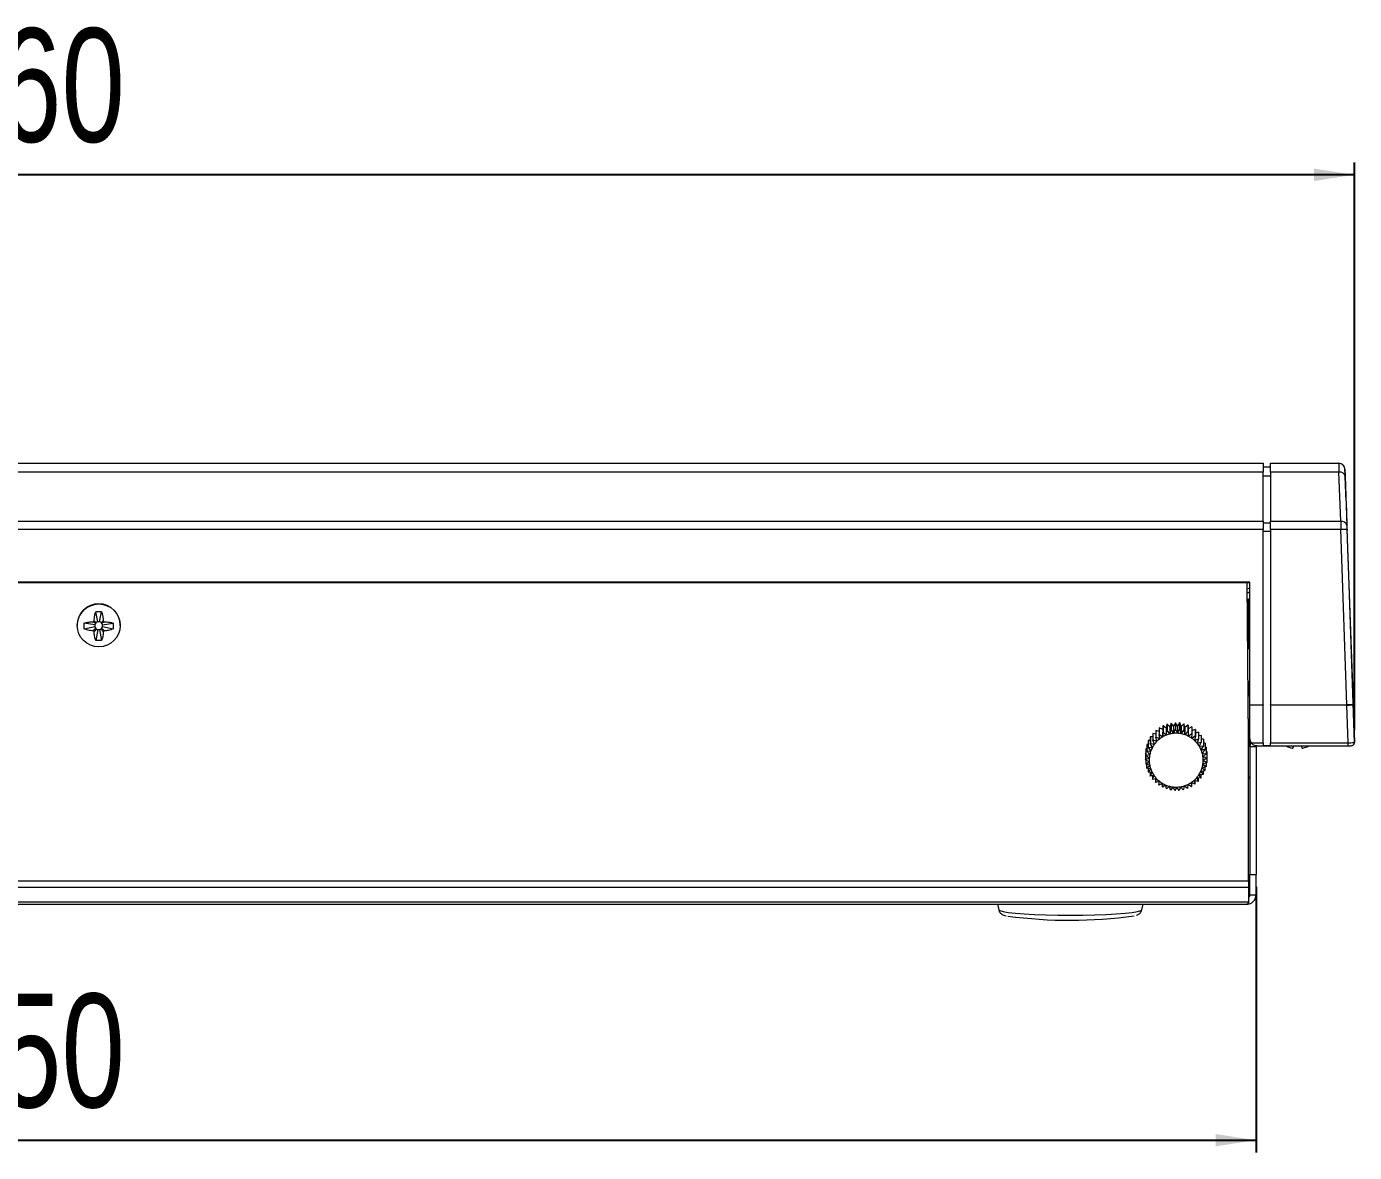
# Model space of a CAD drawing. Header units: millimetres. Extents: x 69 to 580, y 43 to 425.
# Drawn here: x 177.2 to 285.3, y 283 to 374.7 of the extents above; entities that cross this region are included whole.
import ezdxf

# ---------------------------------------------------------------- set-up
doc = ezdxf.new("R2010")
doc.units = ezdxf.units.MM
doc.layers.add('圖層0', color=5, linetype='Continuous')
doc.styles.add('SLDTEXTSTYLE0', font='TXT', dxfattribs={"width": 0.75})
doc.dimstyles.new('SLDDIMSTYLE0', dxfattribs={"dimtxt": 9.260417, "dimasz": 3.302, "dimexe": 0, "dimexo": 0.0625, "dimgap": 2.315104, "dimtad": 2, "dimlfac": 2, "dimrnd": 1e-09, "dimzin": 12, "dimdsep": 46, "dimtxsty": 'SLDTEXTSTYLE0', "dimsah": 1, "dimcen": 0.09, "dimadec": 0, "dimazin": 0, "dimtfac": 1, "dimtofl": 0, "dimtmove": 0, "dimatfit": 3, "dimfxl": 1, "dimtolj": 1, "dimtzin": 12, "dimarcsym": 0})
doc.dimstyles.new('SLDDIMSTYLE2', dxfattribs={"dimtxt": 9.260417, "dimasz": 3.302, "dimexe": 0, "dimexo": 0.0625, "dimgap": 2.315104, "dimtad": 2, "dimlfac": 2, "dimrnd": 1e-09, "dimzin": 4, "dimdsep": 46, "dimtxsty": 'SLDTEXTSTYLE0', "dimsah": 1, "dimcen": 0.09, "dimadec": 0, "dimazin": 0, "dimtfac": 1, "dimtofl": 0, "dimtmove": 0, "dimatfit": 3, "dimfxl": 1, "dimtolj": 1, "dimtzin": 12, "dimarcsym": 0})

# ---------------------------------------------------------------- blocks, each defined once
blk = doc.blocks.new('*D4')
at = {"layer": '圖層0'}
for p, q in [((77.08, 304.65), (77.08, 283.01)), ((277.33, 304.65), (277.33, 283.01)), ((77.08, 284.01), (277.33, 284.01))]:
    blk.add_line(p, q, dxfattribs=at)
for points in [[(77.08, 284.01), (80.38, 283.51), (80.38, 284.52)], [(277.33, 284.01), (274.03, 284.52), (274.03, 283.51)]]:
    blk.add_solid(points, dxfattribs=at)
at = {"layer": '圖層0', "insert": (156.81, 295.95), "char_height": 9.26, "attachment_point": 1, "style": 'SLDTEXTSTYLE0'}
blk.add_mtext('400.50', dxfattribs=at)
blk = doc.blocks.new('*D5')
at = {"layer": '圖層0'}
for p, q in [((69.06, 317.42), (69.06, 363.66)), ((285.34, 317.42), (285.34, 363.66)), ((285.34, 362.66), (69.06, 362.66))]:
    blk.add_line(p, q, dxfattribs=at)
for points in [[(69.06, 362.66), (72.37, 362.15), (72.37, 363.17)], [(285.34, 362.66), (282.04, 363.17), (282.04, 362.15)]]:
    blk.add_solid(points, dxfattribs=at)
at = {"layer": '圖層0', "insert": (156.81, 374.6), "char_height": 9.26, "attachment_point": 1, "style": 'SLDTEXTSTYLE0'}
blk.add_mtext('432.60', dxfattribs=at)

msp = doc.modelspace()

# ---------------------------------------------------------------- linework, layer by layer
at = {"color": 7, "linetype": 'Continuous', "lineweight": 15}
for p, q in [((76.5026, 339.1575), (277.9026, 339.1575)), ((277.9026, 339.1575), (277.9026, 338.4476)), ((277.9026, 338.8575), (278.5026, 338.8575)), ((278.5026, 339.1575), (284.0634, 339.1575)), ((278.5026, 338.4476), (278.5026, 339.1575)), ((284.0634, 339.1575), (284.0651, 339.1575)), ((284.5648, 338.675), (284.5631, 338.675)), ((277.9026, 338.4476), (76.5026, 338.4476)), ((277.9026, 334.4336), (277.9026, 338.4476)), ((277.9026, 338.1476), (278.5026, 338.1476)), ((284.0832, 338.4476), (278.5026, 338.4476)), ((278.5026, 338.4476), (278.5026, 334.4336)), ((284.2233, 334.4336), (284.0832, 338.4476)), ((284.5828, 338.107), (284.723, 334.093)), ((284.646, 336.3614), (284.6277, 336.884)), ((76.5026, 334.4336), (277.9026, 334.4336)), ((277.9026, 334.4336), (277.9026, 333.7624)), ((277.9026, 334.3016), (278.5026, 334.3016)), ((278.5026, 334.4336), (284.2233, 334.4336)), ((278.5026, 333.7624), (278.5026, 334.4336)), ((277.9026, 333.7624), (76.5026, 333.7624)), ((277.9026, 319.4799), (277.9026, 333.7624)), ((277.9026, 333.6304), (278.5026, 333.6304)), ((284.235, 333.7624), (278.5026, 333.7624)), ((278.5026, 333.7624), (278.5026, 319.4799)), ((284.7351, 319.4799), (284.235, 333.7624)), ((284.7347, 333.7575), (285.2348, 319.475)), ((284.7536, 333.675), (284.7404, 333.675)), ((284.9375, 328.4336), (284.8271, 331.5845)), ((276.8276, 329.4633), (77.5776, 329.4633)), ((276.8276, 329.4275), (77.5776, 329.4275)), ((276.7273, 316.7458), (276.6163, 329.4275)), ((276.7273, 316.7844), (276.6167, 329.4275)), ((276.6211, 328.9214), (276.7645, 328.9821)), ((276.8276, 329.0084), (276.7645, 328.9821)), ((276.8276, 319.4799), (276.8276, 329.4633)), ((276.7645, 328.6539), (276.624, 328.5945)), ((276.6284, 328.0899), (276.7273, 328.0899)), ((276.8276, 328.1391), (276.7114, 328.0899)), ((276.7273, 328.0899), (276.7273, 328.0967)), ((276.7273, 328.0899), (276.7273, 328.0243)), ((276.7273, 327.658), (276.7273, 328.0243)), ((276.7645, 328.6539), (276.8276, 328.681)), ((276.7773, 328.1178), (276.7773, 328.0248)), ((276.7773, 328.0248), (276.8276, 328.0248)), ((276.7773, 327.5263), (276.7773, 328.0248)), ((285.3418, 316.4186), (284.9375, 328.4336)), ((183.0136, 326.2489), (182.843, 327.0675)), ((183.1411, 326.2489), (183.3117, 327.0675)), ((276.7273, 324.0639), (276.7273, 327.658)), ((276.7773, 327.5263), (276.8276, 327.5263)), ((276.8273, 327.2348), (276.8276, 327.2536)), ((276.8273, 316.0476), (276.8273, 327.2348)), ((181.3273, 325.9582), (181.3273, 325.9505)), ((182.7587, 325.9947), (181.9058, 326.1331)), ((181.9058, 325.6659), (182.7587, 325.8677)), ((182.7587, 325.9947), (182.7587, 325.8677)), ((183.0136, 325.6135), (182.843, 324.7314)), ((183.1411, 326.2489), (183.0136, 326.2489)), ((183.0136, 325.6135), (183.1411, 325.6135)), ((183.1411, 325.6135), (183.3117, 324.7314)), ((183.396, 325.9947), (184.2489, 326.1331)), ((183.396, 325.8677), (183.396, 325.9947)), ((183.396, 325.8677), (184.2489, 325.6659)), ((184.8273, 325.9505), (184.8273, 325.9582)), ((276.7273, 320.2032), (276.7273, 321.3639)), ((276.8276, 319.4799), (277.9026, 319.4799)), ((276.8276, 319.4575), (276.8276, 319.4799)), ((277.9026, 319.4575), (276.8276, 319.4575)), ((276.8276, 316.7222), (276.8276, 319.4575)), ((277.9026, 319.4799), (277.9026, 319.4575)), ((277.9026, 316.3905), (277.9026, 319.4575)), ((278.5026, 319.4799), (284.7351, 319.4799)), ((278.5026, 319.4575), (278.5026, 319.4799)), ((284.7351, 319.4575), (278.5026, 319.4575)), ((278.5026, 319.4575), (278.5026, 316.3905)), ((284.7351, 319.4799), (284.7351, 319.4575)), ((284.8425, 316.3905), (284.7351, 319.4575)), ((285.2348, 319.475), (285.3418, 316.4186)), ((270.4112, 317.984), (270.3146, 317.6824)), ((270.4112, 317.984), (270.4112, 317.4512)), ((270.4202, 317.9855), (270.4202, 317.4527)), ((270.6173, 317.7328), (270.4202, 317.9855)), ((270.7584, 318.0178), (270.6173, 317.7328)), ((270.7584, 318.0178), (270.7584, 317.485)), ((270.7674, 318.0181), (270.7674, 317.4853)), ((270.9242, 317.7407), (270.7674, 318.0181)), ((271.1068, 318.0031), (270.9242, 317.7407)), ((271.1068, 318.0031), (271.1068, 317.4704)), ((271.1158, 318.0021), (271.1158, 317.4693)), ((271.2291, 317.7059), (271.1158, 318.0021)), ((271.4499, 317.9403), (271.2291, 317.7059)), ((271.4499, 317.9403), (271.4499, 317.4075)), ((271.4586, 317.938), (271.4586, 317.4052)), ((271.5262, 317.6292), (271.4586, 317.938)), ((268.717, 316.8625), (268.717, 316.3297)), ((268.7218, 316.8701), (268.7218, 316.3373)), ((268.924, 316.8609), (268.7218, 316.8701)), ((268.924, 317.1423), (268.924, 316.6095)), ((268.9299, 317.1492), (268.9299, 316.6164)), ((269.1681, 317.1044), (268.9299, 317.1492)), ((269.1681, 317.3907), (269.1681, 316.8579)), ((269.2588, 316.5083), (269.1681, 316.8579)), ((269.1749, 317.3967), (269.1749, 316.8639)), ((269.4445, 317.3052), (269.1749, 317.3967)), ((269.4445, 317.6028), (269.4445, 317.07)), ((269.4888, 316.711), (269.4445, 317.07)), ((269.4521, 317.6078), (269.4521, 317.075)), ((269.7448, 317.4589), (269.4521, 317.6078)), ((269.4521, 317.075), (269.7448, 316.8798)), ((269.7479, 317.7744), (269.7448, 317.4589)), ((269.7448, 317.4589), (269.7448, 316.8798)), ((269.7448, 316.8798), (269.7479, 317.2417)), ((269.7479, 317.7744), (269.7479, 317.2417)), ((269.7561, 317.7783), (269.7561, 317.2455)), ((270.0218, 317.5905), (269.7561, 317.7783)), ((269.7561, 317.2455), (270.0218, 317.0114)), ((270.0722, 317.9023), (270.0218, 317.5905)), ((270.0218, 317.5905), (270.0218, 317.0114)), ((270.0218, 317.0114), (270.0722, 317.3696)), ((270.0722, 317.9023), (270.0722, 317.3696)), ((270.0808, 317.9051), (270.0808, 317.3723)), ((270.3146, 317.6824), (270.0808, 317.9051)), ((270.0808, 317.3723), (270.3146, 317.1033)), ((270.3146, 317.6824), (270.3146, 317.1033)), ((270.3146, 317.1033), (270.4112, 317.4512)), ((270.4202, 317.4527), (270.6173, 317.1537)), ((270.6173, 317.7328), (270.6173, 317.1537)), ((270.6173, 317.1537), (270.7584, 317.485)), ((270.7674, 317.4853), (270.9242, 317.1616)), ((270.9242, 317.7407), (270.9242, 317.1616)), ((270.9242, 317.1616), (271.1068, 317.4704)), ((271.1158, 317.4693), (271.2291, 317.1268)), ((271.2291, 317.7059), (271.2291, 317.1268)), ((271.2291, 317.1268), (271.4499, 317.4075)), ((271.4586, 317.4052), (271.5262, 317.0501)), ((271.7808, 317.8304), (271.5262, 317.6292)), ((271.5262, 317.6292), (271.5262, 317.0501)), ((271.5262, 317.0501), (271.7808, 317.2976)), ((271.7808, 317.8304), (271.7808, 317.2976)), ((271.7891, 317.8269), (271.7891, 317.2941)), ((271.8098, 317.512), (271.7891, 317.8269)), ((271.7891, 317.2941), (271.8098, 316.9329)), ((272.0931, 317.6757), (271.8098, 317.512)), ((271.8098, 317.512), (271.8098, 316.9329)), ((271.8098, 316.9329), (272.0931, 317.1429)), ((272.1009, 317.1383), (272.0742, 316.7775)), ((272.0742, 316.7775), (272.3809, 316.9463)), ((272.0931, 317.6757), (272.0931, 317.1429)), ((272.1009, 317.6711), (272.1009, 317.1383)), ((272.3809, 317.4791), (272.1009, 317.3673)), ((272.3879, 316.9407), (272.3143, 316.5869)), ((272.3809, 317.4791), (272.3809, 316.9463)), ((272.3879, 317.4735), (272.3879, 316.9407)), ((272.6383, 317.2445), (272.3879, 317.1838)), ((272.6383, 317.2445), (272.6383, 316.7118)), ((272.6446, 317.238), (272.6446, 316.7052)), ((272.8606, 316.9765), (272.6446, 316.9555)), ((272.8606, 316.9765), (272.8606, 316.4437)), ((272.8658, 316.9692), (272.8658, 316.4364)), ((276.7273, 316.7844), (276.7273, 317.5032)), ((268.3543, 315.8912), (268.3543, 315.3584)), ((268.4293, 315.9285), (268.3556, 315.9001)), ((268.3556, 315.9001), (268.3556, 315.3673)), ((268.4293, 316.2308), (268.4293, 315.698)), ((268.551, 316.2675), (268.4319, 316.2394)), ((268.4319, 316.2394), (268.4319, 315.7066)), ((268.551, 316.5567), (268.551, 316.0239)), ((268.767, 315.7393), (268.551, 316.0239)), ((268.717, 316.5801), (268.5547, 316.5649)), ((268.5547, 316.5649), (268.5547, 316.0321)), ((268.5547, 316.0321), (268.8944, 316.0177)), ((268.8944, 316.0177), (268.717, 316.3297)), ((268.7218, 316.3373), (269.0594, 316.2757)), ((269.0594, 316.2757), (268.924, 316.6095)), ((268.9299, 316.6164), (269.2588, 316.5083)), ((272.3143, 316.5869), (272.6383, 316.7118)), ((272.6446, 316.7052), (272.5255, 316.3648)), ((272.5255, 316.3648), (272.8606, 316.4437)), ((272.8658, 316.4364), (272.7036, 316.1156)), ((272.7036, 316.1156), (273.0432, 316.1475)), ((273.0474, 316.1395), (272.8452, 315.8441)), ((272.8452, 315.8441), (273.1828, 315.8288)), ((273.0432, 316.6803), (272.8658, 316.6878)), ((273.1858, 315.8203), (272.9476, 315.5556)), ((273.0432, 316.6803), (273.0432, 316.1475)), ((273.0474, 316.6723), (273.0474, 316.1395)), ((273.1828, 316.3616), (273.0474, 316.3863)), ((273.1828, 316.3616), (273.1828, 315.8288)), ((273.1858, 316.3531), (273.1858, 315.8203)), ((273.2764, 316.0266), (273.1858, 316.0564)), ((273.2764, 316.0266), (273.2764, 315.4938)), ((273.2782, 316.0178), (273.2782, 315.485)), ((276.7273, 316.7844), (276.7273, 316.7458)), ((276.7273, 305.1163), (276.7273, 316.7458)), ((277.3273, 316.0476), (276.8273, 316.0476)), ((276.8273, 316.0476), (276.8273, 305.6511)), ((276.9269, 316.3905), (277.9026, 316.3905)), ((277.3273, 316.0476), (277.3273, 305.6511)), ((277.4298, 316.1405), (284.8425, 316.1405)), ((277.9026, 316.3905), (277.9026, 316.1606)), ((277.9026, 316.1606), (278.5026, 316.1606)), ((278.5026, 316.3905), (284.8425, 316.3905)), ((278.5026, 316.1606), (278.5026, 316.3905)), ((268.3274, 315.5444), (268.3274, 315.0117)), ((268.6314, 314.8372), (268.3274, 315.0117)), ((268.3543, 315.5682), (268.3275, 315.5535)), ((268.3275, 315.5535), (268.3275, 315.0207)), ((268.3275, 315.0207), (268.6342, 315.1432)), ((268.348, 315.2063), (268.348, 314.6736)), ((268.348, 314.6736), (268.6314, 314.8372)), ((268.6342, 315.1432), (268.3543, 315.3584)), ((268.3556, 315.3673), (268.6797, 315.4459)), ((268.6797, 315.4459), (268.4293, 315.698)), ((268.4319, 315.7066), (268.767, 315.7393)), ((272.9476, 315.5556), (273.2764, 315.4938)), ((273.3192, 314.7924), (273.003, 314.6452)), ((273.2782, 315.485), (273.0086, 315.2557)), ((273.323, 315.1401), (273.0272, 314.9503)), ((273.0272, 314.9503), (273.3199, 314.8014)), ((273.2688, 314.769), (273.2688, 314.4574)), ((273.3225, 315.6819), (273.2782, 315.7035)), ((273.3199, 315.1381), (273.3199, 314.8014)), ((273.3225, 315.6819), (273.3225, 315.1491)), ((273.323, 315.6729), (273.323, 315.1401)), ((268.6713, 314.5338), (268.3492, 314.6646)), ((268.4168, 314.6372), (268.4168, 314.3327)), ((268.4168, 314.3327), (268.6713, 314.5338)), ((268.7532, 314.2389), (268.4192, 314.3239)), ((268.5325, 314.2951), (268.5325, 314.0046)), ((268.5325, 314.0046), (268.7532, 314.2389)), ((268.8755, 313.9582), (268.5361, 313.9963)), ((268.6929, 313.9787), (268.6929, 313.6958)), ((268.6929, 313.6958), (268.8755, 313.9582)), ((269.0358, 313.6973), (268.6976, 313.6881)), ((268.8948, 313.4123), (269.0358, 313.6973)), ((268.8948, 313.6934), (268.8948, 313.4123)), ((273.0217, 313.7993), (272.6823, 313.791)), ((272.6823, 313.791), (272.8391, 313.5137)), ((273.1671, 314.1154), (272.8289, 314.0599)), ((272.8289, 314.0599), (273.0261, 313.8072)), ((272.8391, 313.7948), (272.8391, 313.5137)), ((273.2669, 314.4486), (272.9365, 314.3465)), ((272.9365, 314.3465), (273.1703, 314.1239)), ((273.003, 314.6452), (273.2688, 314.4574)), ((273.0261, 314.0923), (273.0261, 313.8072)), ((273.1703, 314.4187), (273.1703, 314.1239)), ((273.2669, 314.4486), (273.2688, 314.4574)), ((268.8948, 313.4123), (268.9005, 313.4053)), ((269.2309, 313.4611), (268.9005, 313.4053)), ((269.1343, 313.1595), (269.2309, 313.4611)), ((269.1343, 313.4447), (269.1343, 313.1595)), ((269.4571, 313.2542), (269.141, 313.1534)), ((269.4068, 312.9424), (269.4571, 313.2542)), ((269.4068, 313.2382), (269.4068, 312.9424)), ((269.71, 313.0808), (269.4143, 312.9373)), ((269.7069, 312.7653), (269.71, 313.0808)), ((269.7069, 313.0793), (269.7069, 312.7653)), ((269.9846, 312.9442), (269.715, 312.7612)), ((270.0288, 312.6315), (269.9846, 312.9442)), ((270.2757, 312.8469), (270.0374, 312.6286)), ((270.3663, 312.5437), (270.2757, 312.8469)), ((270.5774, 312.7911), (270.3752, 312.542)), ((270.7128, 312.5035), (270.5774, 312.7911)), ((270.8841, 312.7776), (270.7218, 312.5031)), ((271.0615, 312.5119), (270.8841, 312.7776)), ((271.1896, 312.8068), (271.0705, 312.5127)), ((271.4056, 312.5685), (271.1896, 312.8068)), ((271.4881, 312.8781), (271.4144, 312.5706)), ((271.7385, 312.6723), (271.4881, 312.8781)), ((271.7737, 312.9902), (271.7469, 312.6756)), ((272.0536, 312.8214), (271.7737, 312.9902)), ((272.3449, 313.0126), (272.0409, 313.1407)), ((272.0409, 313.1407), (272.0615, 312.8258)), ((272.0615, 313.1321), (272.0615, 312.8258)), ((272.6066, 313.2425), (272.2845, 313.3269)), ((272.2845, 313.3269), (272.3521, 313.0181)), ((272.3521, 313.3092), (272.3521, 313.0181)), ((272.8337, 313.5064), (272.4997, 313.5451)), ((272.4997, 313.5451), (272.6129, 313.2489)), ((272.6129, 313.2489), (272.6066, 313.2425)), ((272.6129, 313.532), (272.6129, 313.2489)), ((276.7273, 305.1163), (77.6773, 305.1163)), ((276.7273, 305.1163), (276.7273, 304.6045)), ((276.7283, 304.9843), (276.7273, 304.9843)), ((276.7283, 304.6045), (276.7283, 304.9843)), ((276.8273, 305.6511), (277.3273, 305.6511)), ((276.8273, 303.9749), (276.8273, 305.6511)), ((277.3273, 303.9749), (277.3273, 305.6511)), ((276.7273, 304.6045), (77.6773, 304.6045)), ((276.7283, 304.6045), (276.7273, 304.6045)), ((276.7283, 303.4216), (276.7283, 304.6045)), ((277.3273, 303.9749), (276.8273, 303.9749)), ((77.6763, 303.4216), (276.7283, 303.4216)), ((77.8125, 303.2413), (276.5922, 303.2413)), ((256.2814, 303.2413), (256.3727, 302.7867)), ((268.032, 302.7867), (268.1232, 303.2413))]:
    msp.add_line(p, q, dxfattribs=at)
at = {"color": 8, "linetype": 'Continuous', "lineweight": 15}
for p, q in [((276.629, 328.0243), (276.7273, 328.0243)), ((276.8276, 328.5057), (276.7645, 328.6539)), ((276.7273, 327.658), (276.6322, 327.658)), ((284.8425, 316.1405), (284.8425, 316.3905))]:
    msp.add_line(p, q, dxfattribs=at)
at = {"color": 7, "linetype": 'Continuous', "lineweight": 15, "flags": 128}
for points in [[(284.7536, 333.675), (284.7411, 333.77), (284.7364, 333.7888)], [(182.8475, 326.1603), (182.7906, 326.0842), (182.7587, 325.9947)], [(182.7587, 325.8677), (182.7906, 325.7782), (182.8475, 325.7021)], [(183.0136, 326.2489), (182.9239, 326.2171), (182.8475, 326.1603)], [(182.8475, 325.7021), (182.9239, 325.6453), (183.0136, 325.6135)], [(183.3072, 326.1603), (183.2308, 326.2171), (183.1411, 326.2489)], [(183.1411, 325.6135), (183.2308, 325.6453), (183.3072, 325.7021)], [(183.396, 325.9947), (183.3641, 326.0842), (183.3072, 326.1603)], [(183.3072, 325.7021), (183.3641, 325.7782), (183.396, 325.8677)], [(284.7351, 319.4575), (284.8326, 319.4609), (284.9263, 319.4642), (285.0127, 319.4672), (285.0884, 319.4698), (285.1505, 319.472), (285.1967, 319.4736), (285.2252, 319.4746), (285.2348, 319.475)], [(268.3556, 315.9001), (268.3555, 315.899), (268.3553, 315.8979), (268.3551, 315.8967), (268.3549, 315.8956), (268.3548, 315.8945), (268.3546, 315.8934), (268.3544, 315.8923), (268.3543, 315.8912)], [(273.2782, 316.0178), (273.278, 316.0189), (273.2778, 316.02), (273.2776, 316.0211), (273.2773, 316.0222), (273.2771, 316.0233), (273.2769, 316.0244), (273.2767, 316.0255), (273.2764, 316.0266)], [(268.3275, 315.5535), (268.3275, 315.5524), (268.3275, 315.5512), (268.3275, 315.5501), (268.3274, 315.549), (268.3274, 315.5478), (268.3274, 315.5467), (268.3274, 315.5456), (268.3274, 315.5444)], [(268.3274, 315.0117), (268.3274, 315.0128), (268.3274, 315.0139), (268.3274, 315.0151), (268.3274, 315.0162), (268.3275, 315.0173), (268.3275, 315.0184), (268.3275, 315.0196), (268.3275, 315.0207)], [(268.3543, 315.3584), (268.3544, 315.3595), (268.3546, 315.3606), (268.3548, 315.3617), (268.3549, 315.3628), (268.3551, 315.364), (268.3553, 315.3651), (268.3555, 315.3662), (268.3556, 315.3673)], [(273.2764, 315.4938), (273.2767, 315.4927), (273.2769, 315.4916), (273.2771, 315.4905), (273.2773, 315.4894), (273.2776, 315.4883), (273.2778, 315.4872), (273.278, 315.4861), (273.2782, 315.485)], [(273.3199, 314.8014), (273.3198, 314.8003), (273.3197, 314.7992), (273.3196, 314.798), (273.3196, 314.7969), (273.3195, 314.7958), (273.3194, 314.7947), (273.3193, 314.7935), (273.3192, 314.7924)], [(273.323, 315.6729), (273.3229, 315.674), (273.3229, 315.6752), (273.3228, 315.6763), (273.3227, 315.6774), (273.3227, 315.6785), (273.3226, 315.6797), (273.3225, 315.6808), (273.3225, 315.6819)], [(273.3225, 315.1491), (273.3225, 315.148), (273.3226, 315.1469), (273.3227, 315.1458), (273.3227, 315.1446), (273.3228, 315.1435), (273.3229, 315.1424), (273.3229, 315.1412), (273.323, 315.1401)], [(268.3492, 314.6646), (268.349, 314.6657), (268.3489, 314.6668), (268.3488, 314.668), (268.3486, 314.6691), (268.3485, 314.6702), (268.3483, 314.6713), (268.3482, 314.6724), (268.348, 314.6736)], [(268.4192, 314.3239), (268.4189, 314.325), (268.4186, 314.3261), (268.4183, 314.3272), (268.418, 314.3283), (268.4177, 314.3294), (268.4174, 314.3305), (268.4171, 314.3316), (268.4168, 314.3327)], [(268.5361, 313.9963), (268.5357, 313.9974), (268.5352, 313.9984), (268.5347, 313.9994), (268.5343, 314.0005), (268.5338, 314.0015), (268.5334, 314.0025), (268.5329, 314.0036), (268.5325, 314.0046)]]:
    msp.add_lwpolyline(points, dxfattribs=at)
at = {"color": 8, "linetype": 'Continuous', "lineweight": 15, "flags": 128}
for points in [[(256.3727, 302.7867), (256.4605, 302.7155), (256.7236, 302.6397), (257.1531, 302.5686), (257.736, 302.5043), (258.4546, 302.4488), (259.2871, 302.4038), (260.2082, 302.3706), (261.1899, 302.3503), (262.2023, 302.3435)], [(262.2023, 302.3435), (263.2148, 302.3503), (264.1965, 302.3706), (265.1175, 302.4038), (265.95, 302.4488), (266.6687, 302.5043), (267.2516, 302.5686), (267.6811, 302.6397), (267.9442, 302.7155), (268.032, 302.7867)]]:
    msp.add_lwpolyline(points, dxfattribs=at)
at = {"color": 7, "linetype": 'Continuous', "lineweight": 15}
msp.add_circle((183.0784, 325.9469), 1.7484, dxfattribs=at)
for centre, radius, start, end in [((284.0634, 338.6575), 0.5, 2.005559, 90), ((284.0651, 338.6575), 0.5, 2.005559, 90), ((284.1505, 338.0095), 0.4432, 12.711297, 98.743239), ((284.2906, 333.9955), 0.4432, 12.710742, 98.743793), ((284.4573, 330.969), 2.8022, 84.31857, 94.549634), ((183.0744, 325.956), 1.7471, 89.903257, 179.925441), ((183.0799, 325.9555), 1.7475, 0.087852, 90.083465), ((276.5773, 324.2639), 0.25, 290.263639, 0), ((276.5773, 321.1639), 0.25, 0, 63.972595), ((276.5773, 320.4032), 0.25, 298.749087, 0), ((284.9574, 316.6867), 2.802, 84.318264, 94.55003), ((270.8308, 315.4907), 2.5283, 99.348009, 99.553407), ((270.8222, 315.7081), 2.3106, 91.359754, 91.584488), ((270.782, 315.1123), 2.9091, 83.410634, 83.589193), ((270.443, 314.0236), 4.044, 75.45409, 75.582522), ((270.7258, 315.5834), 2.3815, 147.297384, 147.515009), ((264.7078, 320.7649), 5.5587, 319.330316, 319.423615), ((272.0534, 314.1222), 4.3598, 131.317119, 131.436122), ((272.0534, 313.5894), 4.3598, 131.317119, 131.436122), ((271.5087, 314.4799), 3.7434, 123.325009, 123.463644), ((271.5087, 313.9471), 3.7434, 123.325009, 123.463644), ((270.8256, 314.9619), 2.2015, 119.404956, 127.392359), ((270.8265, 314.9602), 2.2034, 111.419462, 119.402511), ((271.1867, 314.7543), 3.3454, 115.3184, 115.473639), ((271.1867, 314.2215), 3.3454, 115.3184, 115.473639), ((270.827, 314.9589), 2.2048, 103.437783, 111.418323), ((270.7336, 315.8094), 2.195, 107.300307, 107.536956), ((270.6666, 315.4901), 1.9712, 107.286874, 107.550389), ((270.8272, 314.958), 2.2057, 95.460319, 103.438828), ((270.8308, 314.958), 2.5283, 99.348009, 99.553407), ((270.8273, 314.9574), 2.2063, 87.484352, 95.461458), ((270.8222, 315.1753), 2.3106, 91.359754, 91.584488), ((270.8274, 314.9574), 2.2063, 79.508307, 87.485185), ((270.782, 314.5795), 2.9091, 83.410634, 83.589193), ((270.8276, 314.9586), 2.2051, 71.528972, 79.508834), ((270.443, 313.4909), 4.044, 75.45409, 75.582522), ((270.8281, 314.96), 2.2037, 63.546111, 71.529269), ((270.9941, 315.9171), 2.0687, 67.397988, 67.648776), ((270.9941, 315.3843), 2.0687, 67.397988, 67.648776), ((270.8292, 314.9621), 2.2013, 55.557733, 63.547063), ((271.0347, 315.8647), 2.0976, 59.44857, 59.696155), ((271.0347, 315.3319), 2.0976, 59.44857, 59.696155), ((269.7875, 314.2045), 4.1771, 51.498028, 51.62224), ((269.7875, 313.6717), 4.1771, 51.498028, 51.62224), ((270.1659, 314.8849), 3.4177, 43.51147, 43.663283), ((271.4763, 315.9817), 1.7047, 35.400043, 35.704111), ((276.5773, 317.3032), 0.25, 0, 54.92315), ((270.1475, 315.7243), 1.7913, 163.287338, 163.5765), ((269.9082, 315.9406), 1.4905, 155.238178, 155.585771), ((269.9644, 315.3821), 1.5523, 155.247534, 155.581325), ((269.1991, 316.0268), 0.5693, 146.951037, 147.861356), ((270.8184, 314.9689), 2.1913, 151.406941, 159.418863), ((270.8205, 314.9676), 2.1938, 143.396676, 151.402404), ((264.7078, 320.2322), 5.5587, 319.330316, 319.423615), ((270.8218, 314.9665), 2.1955, 135.390848, 143.393567), ((270.8234, 314.9649), 2.1977, 127.393682, 135.391377), ((270.8301, 314.9634), 2.1997, 47.565203, 55.557173), ((270.8316, 314.9653), 2.1973, 39.564052, 47.561367), ((270.833, 314.9667), 2.1953, 31.557768, 39.55906), ((270.6064, 314.7714), 2.8096, 43.495039, 43.679714), ((270.8359, 314.9687), 2.1917, 23.541382, 31.552741), ((270.8369, 314.9693), 2.1906, 15.524796, 23.537947), ((271.4763, 315.4489), 1.7047, 35.400043, 35.704111), ((271.4924, 315.8654), 1.7519, 27.424892, 27.72075), ((271.4924, 315.3326), 1.7519, 27.424892, 27.72075), ((270.7418, 315.4923), 2.5911, 19.401003, 19.600879), ((270.7418, 314.9596), 2.5911, 19.401003, 19.600879), ((276.5773, 316.5424), 0.25, 306.869898, 0), ((277.5733, 316.0475), 0.746, 152.110854, 179.995587), ((277.5769, 316.0474), 0.2496, 157.16734, 179.95407), ((270.1475, 315.1915), 1.7913, 163.287338, 163.5765), ((270.8156, 314.9703), 2.1882, 175.465913, 183.485035), ((270.8161, 314.9705), 2.1888, 183.490917, 191.508296), ((270.8157, 314.9701), 2.1884, 167.442865, 175.461927), ((270.8167, 314.9697), 2.1894, 159.421809, 167.438522), ((270.8377, 314.9698), 2.1897, 7.503433, 15.518073), ((270.841, 314.9702), 2.1863, 351.451294, 359.477482), ((270.842, 314.9704), 2.1854, 359.472015, 7.501639), ((270.8154, 314.9705), 2.1881, 191.511905, 199.53307), ((270.66, 314.898), 2.3054, 211.430184, 211.654944), ((270.8169, 314.9709), 2.1896, 199.530263, 207.548095), ((270.8184, 314.9716), 2.1913, 207.546915, 215.561434), ((270.8201, 314.9726), 2.1933, 215.556495, 223.566869), ((270.8338, 314.9733), 2.1943, 319.392593, 327.397988), ((270.8349, 314.9724), 2.1929, 327.401615, 335.409174), ((270.8371, 314.9712), 2.1904, 335.414153, 343.428221), ((270.8392, 314.9705), 2.1882, 343.43115, 351.451476), ((271.579, 314.5909), 1.6457, 331.248102, 331.562996), ((271.6927, 314.6744), 1.5768, 339.237528, 339.566123), ((276.5773, 313.4424), 0.25, 0, 53.130102), ((272.9472, 317.3244), 5.6466, 227.52616, 227.618033), ((270.8232, 314.9754), 2.1974, 223.563026, 231.561695), ((270.546, 314.5964), 2.0084, 235.442326, 235.70079), ((270.8247, 314.9773), 2.1998, 231.560807, 239.553931), ((270.7722, 314.8946), 2.381, 243.420862, 243.638774), ((270.826, 314.9794), 2.2023, 239.551853, 247.538679), ((270.827, 314.9816), 2.2047, 247.538903, 255.519378), ((271.4474, 316.8637), 4.4636, 251.469642, 251.586002), ((270.8273, 314.9828), 2.2059, 255.519185, 263.496823), ((270.8811, 315.2986), 2.8026, 259.41503, 259.6003), ((270.8273, 314.9832), 2.2063, 263.496438, 271.473315), ((270.8274, 314.9832), 2.2063, 271.472222, 279.449221), ((270.8274, 314.9827), 2.2058, 279.450156, 287.427618), ((270.9298, 314.5788), 2.0659, 283.316473, 283.56781), ((270.8282, 314.9804), 2.2034, 287.426808, 295.41122), ((271.0475, 314.447), 1.9044, 291.273781, 291.546572), ((270.8289, 314.9791), 2.2019, 295.409953, 303.397293), ((270.8303, 314.9768), 2.1993, 303.398098, 311.391845), ((271.0654, 314.5843), 2.021, 299.273027, 299.529779), ((270.8321, 314.9748), 2.1965, 311.391154, 319.391649), ((269.8619, 316.2668), 4.0933, 307.344213, 307.470908), ((265.792, 318.7416), 8.7745, 323.370691, 323.429768), ((270.8387, 315.2629), 2.7622, 267.386744, 267.574853), ((270.8148, 315.1419), 2.6416, 275.357013, 275.553768), ((262.1507, 339.8165), 37.8838, 262.343675, 277.96299)]:
    msp.add_arc(centre, radius, start, end, dxfattribs=at)
for centre, major_axis, ratio, start_param, end_param in [((284.1334, 336.6575), (-0.07, 2.5), 0.00008447, 6.28318294, 7.05588491), ((284.6331, 336.675), (-0.07, 2), 0.00010554, 6.28318161, 7.05588358), ((284.6348, 336.675), (-0.07, 2), 0.00010554, 4.81710504, 6.28318161), ((284.6354, 336.675), (-0.1051, 3), 0.00010554, 1.67551239, 3.14158896), ((284.2358, 333.7175), (-0.0175, 1), 0.00005282, 0.77270104, 1.52591375), ((284.7355, 333.735), (-0.0175, 0.5), 0.00010554, 0.77269827, 1.52591098), ((284.8411, 331.175), (-0.0875, 2.5), 0.00010554, 4.87694314, 6.28318161), ((277.4276, 316.7222), (0, 0.6018), 0.99701451, 1.57079633, 2.15455092), ((284.8418, 316.4099), (0.5, 0.0087), 0.03873468, 4.71306819, 6.28375891), ((284.8418, 316.1606), (0.2502, -0.0001), 0.07739766, 4.71511558, 5.54565776)]:
    msp.add_ellipse(centre, major_axis=major_axis, ratio=ratio, start_param=start_param, end_param=end_param, dxfattribs=at)
for points, knots in [([(182.7068, 326.3175), (182.7174, 326.4719), (182.7317, 326.6815), (182.7843, 326.9263), (182.8234, 327.0202), (182.843, 327.0675)], [0, 0, 0, 0, 0.5815305, 0.78904349, 1, 1, 1, 1]), ([(182.843, 327.0675), (182.9053, 327.0736), (183.0142, 327.0841), (183.1713, 327.0821), (183.2648, 327.0724), (183.3117, 327.0675)], [0, 0, 0, 0, 0.39958347, 0.69873258, 1, 1, 1, 1]), ([(183.3117, 327.0675), (183.3319, 327.0181), (183.383, 326.8935), (183.4261, 326.6431), (183.4399, 326.4359), (183.4478, 326.3175)], [0, 0, 0, 0, 0.21956179, 0.55423954, 1, 1, 1, 1]), ([(181.9058, 325.6659), (181.8995, 325.7278), (181.8886, 325.836), (181.8908, 325.9927), (181.9008, 326.0862), (181.9058, 326.1331)], [0, 0, 0, 0, 0.399582476, 0.698732403, 1, 1, 1, 1]), ([(181.9058, 326.1331), (181.953, 326.1509), (182.0721, 326.1961), (182.3138, 326.2296), (182.5173, 326.239), (182.6336, 326.2444)], [0, 0, 0, 0, 0.21956164, 0.55424025, 1, 1, 1, 1]), ([(182.6336, 325.5056), (182.4821, 325.5196), (182.2766, 325.5385), (182.0407, 325.6007), (181.951, 325.644), (181.9058, 325.6659)], [0, 0, 0, 0, 0.58152897, 0.78904301, 1, 1, 1, 1]), ([(182.6336, 326.2444), (182.6418, 326.2455), (182.6582, 326.2476), (182.6802, 326.2611), (182.6968, 326.2804), (182.7051, 326.3004), (182.7064, 326.3131), (182.7068, 326.3175)], [0, 0, 0, 0, 0.22094367, 0.44189351, 0.66272713, 0.88351737, 1, 1, 1, 1]), ([(182.8475, 326.1603), (182.8473, 326.1602), (182.7888, 326.1384), (182.7282, 326.1948), (182.6725, 326.2209), (182.6461, 326.2368), (182.6336, 326.2444)], [0, 0, 0, 0, 0.00214005, 0.505835585, 0.7660984, 1, 1, 1, 1]), ([(182.6336, 325.5056), (182.646, 325.5218), (182.6723, 325.5561), (182.715, 325.6085), (182.757, 325.6547), (182.796, 325.6854), (182.8202, 325.6974), (182.8334, 325.7011), (182.8411, 325.7022), (182.8452, 325.7022), (182.8473, 325.7021), (182.8475, 325.7021)], [0, 0, 0, 0, 0.23332146, 0.4929402, 0.74294466, 0.86918435, 0.93307728, 0.96535528, 0.9815802, 0.99785997, 1, 1, 1, 1]), ([(182.7068, 325.4325), (182.7056, 325.4406), (182.7032, 325.4567), (182.6896, 325.4785), (182.6703, 325.4951), (182.6504, 325.5036), (182.6379, 325.5051), (182.6336, 325.5056)], [0, 0, 0, 0, 0.22094511, 0.4418927, 0.66272576, 0.8835126, 1, 1, 1, 1]), ([(182.7068, 326.3175), (182.7186, 326.3095), (182.7435, 326.2928), (182.7819, 326.2643), (182.8162, 326.2344), (182.839, 326.2036), (182.847, 326.1834), (182.8487, 326.1723), (182.8486, 326.1658), (182.8481, 326.1623), (182.8476, 326.1605), (182.8475, 326.1603)], [0, 0, 0, 0, 0.23332178, 0.49294407, 0.74294764, 0.86918841, 0.93307997, 0.96536141, 0.98158988, 0.99786875, 1, 1, 1, 1]), ([(182.8475, 325.7021), (182.8476, 325.7018), (182.8605, 325.6346), (182.7895, 325.5598), (182.7444, 325.4852), (182.7189, 325.4495), (182.7068, 325.4325)], [0, 0, 0, 0, 0.002140005, 0.505839294, 0.766098642, 1, 1, 1, 1]), ([(183.3072, 326.1603), (183.3071, 326.1605), (183.2942, 326.21), (183.3652, 326.2559), (183.4103, 326.2926), (183.4358, 326.3095), (183.4478, 326.3175)], [0, 0, 0, 0, 0.00213655, 0.50583084, 0.76609847, 1, 1, 1, 1]), ([(183.4478, 325.4325), (183.4361, 325.4494), (183.4112, 325.485), (183.3728, 325.5418), (183.3385, 325.5957), (183.3157, 325.6426), (183.3077, 325.6707), (183.306, 325.6859), (183.3061, 325.6947), (183.3066, 325.6993), (183.3071, 325.7018), (183.3072, 325.7021)], [0, 0, 0, 0, 0.23332144, 0.49293577, 0.74294113, 0.86918276, 0.9330783, 0.96534937, 0.98158095, 0.9978653, 1, 1, 1, 1]), ([(183.5211, 326.2444), (183.5087, 326.2371), (183.4824, 326.2217), (183.4397, 326.1976), (183.3977, 326.1754), (183.3586, 326.1607), (183.3345, 326.1567), (183.3213, 326.157), (183.3136, 326.1583), (183.3095, 326.1594), (183.3074, 326.1602), (183.3072, 326.1603)], [0, 0, 0, 0, 0.23332164, 0.49293928, 0.74294373, 0.86918645, 0.93308072, 0.96535491, 0.98159006, 0.99786525, 1, 1, 1, 1]), ([(183.3072, 325.7021), (183.3074, 325.7021), (183.3657, 325.706), (183.4265, 325.6209), (183.4822, 325.5569), (183.5086, 325.5221), (183.5211, 325.5056)], [0, 0, 0, 0, 0.00214535, 0.50583472, 0.76609874, 1, 1, 1, 1]), ([(183.4478, 326.3175), (183.449, 326.3091), (183.4515, 326.2925), (183.4651, 326.2705), (183.4844, 326.254), (183.5043, 326.2458), (183.5168, 326.2448), (183.5211, 326.2444)], [0, 0, 0, 0, 0.22094154, 0.44189061, 0.66272409, 0.8835081, 1, 1, 1, 1]), ([(183.5211, 325.5056), (183.5129, 325.5043), (183.4965, 325.5016), (183.4745, 325.4879), (183.4579, 325.4687), (183.4496, 325.449), (183.4483, 325.4368), (183.4478, 325.4325)], [0, 0, 0, 0, 0.22094003, 0.44188913, 0.66272129, 0.88351045, 1, 1, 1, 1]), ([(183.5211, 326.2444), (183.6726, 326.2373), (183.8781, 326.2277), (184.114, 326.1849), (184.2037, 326.1505), (184.2489, 326.1331)], [0, 0, 0, 0, 0.581529345, 0.789046222, 1, 1, 1, 1]), ([(184.2489, 325.6659), (184.2017, 325.6433), (184.0825, 325.5865), (183.8408, 325.5342), (183.6374, 325.516), (183.5211, 325.5056)], [0, 0, 0, 0, 0.21956018, 0.55423833, 1, 1, 1, 1]), ([(184.2489, 326.1331), (184.2551, 326.0708), (184.266, 325.9619), (184.2639, 325.8054), (184.2539, 325.7125), (184.2489, 325.6659)], [0, 0, 0, 0, 0.39958336, 0.69873224, 1, 1, 1, 1]), ([(182.843, 324.7314), (182.8228, 324.7761), (182.7716, 324.8891), (182.7286, 325.1207), (182.7147, 325.3192), (182.7068, 325.4325)], [0, 0, 0, 0, 0.21955999, 0.5542393, 1, 1, 1, 1]), ([(183.3117, 324.7314), (183.2494, 324.725), (183.1404, 324.7138), (182.9834, 324.716), (182.8899, 324.7262), (182.843, 324.7314)], [0, 0, 0, 0, 0.39958255, 0.69873245, 1, 1, 1, 1]), ([(183.4478, 325.4325), (183.4373, 325.285), (183.423, 325.0848), (183.3704, 324.8593), (183.3313, 324.7742), (183.3117, 324.7314)], [0, 0, 0, 0, 0.58153147, 0.78904559, 1, 1, 1, 1]), ([(269.1749, 316.8639), (269.266, 316.8194), (269.3702, 316.7686), (269.4756, 316.7174), (269.4888, 316.711)], [0, 0, 0, 0, 0.87500813, 1, 1, 1, 1]), ([(277.4276, 316.1412), (277.4266, 316.1412), (277.392, 316.1395), (277.2914, 316.1434), (277.1481, 316.1868), (277.012, 316.2791), (276.9528, 316.3566), (276.9269, 316.3905)], [0, 0, 0, 0, 0.00533372, 0.18995245, 0.55181291, 0.80425593, 1, 1, 1, 1]), ([(279.7784, 316.1405), (279.824, 316.1161), (279.975, 316.0353), (280.1432, 315.9901), (280.2606, 315.9586)], [0, 0, 0, 0, 0.30214806, 1, 1, 1, 1]), ([(280.2606, 315.9586), (280.2688, 315.9569), (280.2853, 315.9534), (280.3072, 315.9504), (280.3238, 315.9495), (280.3322, 315.9507), (280.3335, 315.9524), (280.3339, 315.953)], [0, 0, 0, 0, 0.22093299, 0.44190855, 0.66269751, 0.88350879, 1, 1, 1, 1]), ([(280.3339, 315.953), (280.3458, 315.9862), (280.3619, 316.0312), (280.3989, 316.1156), (280.4188, 316.1426), (280.4205, 316.1449)], [0, 0, 0, 0, 0.71909613, 0.97570384, 1, 1, 1, 1]), ([(281.0008, 316.1239), (281.017, 316.0924), (281.0577, 316.0137), (281.0684, 315.9758), (281.0749, 315.953)], [0, 0, 0, 0, 0.40008354, 1, 1, 1, 1]), ([(281.0749, 315.953), (281.0761, 315.9519), (281.0785, 315.9499), (281.0922, 315.9496), (281.1115, 315.9515), (281.1314, 315.9549), (281.1439, 315.9577), (281.1482, 315.9586)], [0, 0, 0, 0, 0.22094522, 0.44188005, 0.6627264, 0.88348854, 1, 1, 1, 1]), ([(281.1482, 315.9586), (281.3014, 316.0016), (281.4712, 316.0493), (281.6218, 316.1323), (281.6366, 316.1405)], [0, 0, 0, 0, 0.90175682, 1, 1, 1, 1]), ([(285.0464, 316.1479), (285.0745, 316.1503), (285.1165, 316.1539), (285.188, 316.1743), (285.2566, 316.2141), (285.3127, 316.2818), (285.3401, 316.3549), (285.3414, 316.4014), (285.3418, 316.4183)], [0, 0, 0, 0, 0.24901551, 0.37342729, 0.54212502, 0.71993389, 0.89848267, 1, 1, 1, 1]), ([(273.0086, 315.2557), (273.1006, 315.2244), (273.2056, 315.1887), (273.3095, 315.1535), (273.3225, 315.1491)], [0, 0, 0, 0, 0.87500216, 1, 1, 1, 1]), ([(276.5773, 303.2436), (276.6756, 303.2534), (276.8722, 303.2732), (277.1201, 303.442), (277.2935, 303.685), (277.3161, 303.8782), (277.3273, 303.9749)], [0, 0, 0, 0, 0.249999727, 0.499998073, 0.749998939, 1, 1, 1, 1]), ([(276.7283, 303.791), (276.7372, 303.796), (276.7739, 303.8165), (276.8152, 303.8824), (276.8233, 303.944), (276.8273, 303.9749)], [0, 0, 0, 0, 0.1370865, 0.5685461, 1, 1, 1, 1]), ([(276.7283, 303.4216), (276.707, 303.3739), (276.6633, 303.2765), (276.6177, 303.239), (276.5939, 303.2419), (276.5922, 303.2421)], [0, 0, 0, 0, 0.47177067, 0.96354846, 1, 1, 1, 1]), ([(256.3925, 302.7701), (256.3977, 302.7326), (256.4133, 302.6213), (256.5303, 302.4936), (256.6619, 302.3952), (256.8035, 302.3328), (256.9157, 302.3035), (256.9794, 302.2868)], [0, 0, 0, 0, 0.084380224, 0.250378864, 0.432126517, 0.677798995, 1, 1, 1, 1]), ([(267.5862, 302.3337), (267.6439, 302.356), (267.7431, 302.3943), (267.9288, 302.5237), (267.9904, 302.6829), (268.0159, 302.7488)], [0, 0, 0, 0, 0.448983998, 0.77178064, 1, 1, 1, 1])]:
    msp.add_open_spline(points, degree=3, knots=knots, dxfattribs=at)

# ---------------------------------------------------------------- dimensions: what is measured, and where the dimension line sits
at = {"layer": '圖層0'}
dim = msp.add_linear_dim(base=(69.0634, 362.6625), p1=(285.3418, 316.4186), p2=(69.0634, 316.4186), text='432.60', dimstyle='SLDDIMSTYLE0', dxfattribs=at)
dim.commit()
dim.dimension.update_dxf_attribs({"geometry": '*D5', "text_midpoint": (175.6216, 362.6625), "dimtype": 160})
dim = msp.add_linear_dim(base=(277.3273, 284.0147), p1=(77.0773, 305.6511), p2=(277.3273, 305.6511), dimstyle='SLDDIMSTYLE2', dxfattribs=at)
dim.commit()
dim.dimension.update_dxf_attribs({"geometry": '*D4', "text_midpoint": (175.6216, 284.0147), "dimtype": 160})

doc.saveas('drawing.dxf')
